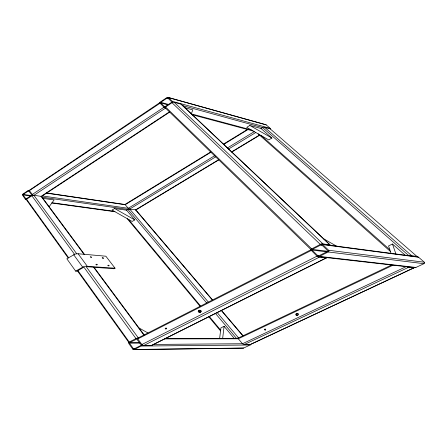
<?xml version="1.0" encoding="UTF-8"?>
<svg xmlns="http://www.w3.org/2000/svg" width="447" height="447" viewBox="0 0 447 447"><rect width="100%" height="100%" fill="white"/><g stroke="black" fill="none" stroke-linecap="round" stroke-linejoin="round"><path stroke-width="0.67" d="M413.939 267.563A1.542 0.888 0 0 1 414.045 267.759L250.549 344.447L243.168 344.257A3.135 1.81 0 0 1 242.497 343.737L238.318 338.781A2.481 1.43 0 0 1 238.19 338.602L238.301 338.021L391.6 265.015M222.673 338.334L224.081 326.31L220.941 327.847L219.639 338.34M270.379 128.965A1.436 0.827 0 0 0 270.245 128.367L266.222 124.892A0.883 0.508 0 0 0 265.876 124.713L168.111 97.407A0.849 0.492 0 0 1 168.458 97.597L172.413 101.363L172.57 102.022A2.537 1.464 0 0 1 172.095 102.648L165.552 106.995A1.956 1.129 0 0 0 165.301 107.196L165.139 107.638A0.833 0.481 0 0 0 165.245 107.811L310.944 249.51M310.877 249.772L137.883 338.105A0.693 0.402 0 0 0 137.743 338.206L137.676 338.748A2.324 1.341 0 0 0 137.788 338.932L141.945 344.609A3.045 1.76 0 0 0 142.599 345.112L143.733 345.447L151.505 345.386A0.754 0.436 0 0 0 151.991 345.291L326.561 257.813A1.296 0.749 0 0 0 326.489 257.589M191.327 113.739L192.819 109.906L185.013 107.777M49.136 206.693L54.109 199.943L42.962 198.367M199.183 310.821L199.658 310.442M198.731 310.52L198.496 310.721A2.486 1.436 0 0 0 198.39 311.894L199.15 312.419A1.24 0.715 0 0 0 200.535 312.235L200.871 311.989A2.486 1.436 0 0 0 200.977 310.81L200.222 310.291M296.607 313.772L296.847 313.626A1.263 0.732 0 0 1 297.395 313.47M28.06 190.562L22.579 194.294A2.447 1.414 0 0 0 22.356 194.808L25.256 199.144A0.805 0.464 0 0 0 25.747 199.44A0.933 0.536 0 0 0 26.557 199.206M23.143 194.423L28.642 190.858L31.737 194.903A0.883 0.508 0 0 1 31.541 195.345L26.01 198.915L22.97 194.886A0.877 0.508 0 0 1 23.149 194.423L31.212 195.574M29.413 190.221L159.802 102.642A2.531 1.464 0 0 1 160.272 102.022L166.737 97.686A1.883 1.084 0 0 1 167.2 97.457L167.709 97.362A0.816 0.469 0 0 1 168.016 97.385M160.747 102.329L167.128 98.061A0.793 0.458 0 0 1 167.256 97.994L167.821 98.027L171.844 101.977A0.983 0.57 0 0 1 171.598 102.329L165.161 106.609A0.777 0.453 0 0 1 165.032 106.682L164.496 106.665L160.512 102.681A0.983 0.564 0 0 1 160.752 102.335L168.458 104.425M68.637 257.718L26.591 199.217L32.24 195.535A2.514 1.453 0 0 1 33.117 195.328L33.916 195.328L165.524 108.085M169.413 111.862L41.096 196.356L33.313 195.177A3.04 1.754 0 0 1 32.592 194.819L29.396 190.618A0.793 0.458 0 0 0 28.915 190.333A0.939 0.542 0 0 0 28.094 190.573M41.789 196.289L169.676 112.119M114.6 208.498L112.041 210.068L132.161 221.461L134.759 219.913L126.596 210.191L114.6 208.498L134.759 219.913M249.828 125.445L246.738 127.345L268.759 139.911L271.893 138.045L261.042 128.507L249.828 125.445L271.893 138.045M125.177 204.318L210.649 151.969M223.472 144.113L247.409 129.457M46.561 193.149L125.205 204.72L210.934 152.243M223.763 144.392L247.929 129.596M214.571 155.779L128.222 208.296L42.303 195.948M227.495 147.918L254.259 131.636M126.596 210.191L128.049 209.325A2.408 1.391 0 0 1 128.904 209.067L136.05 209.844L218.801 159.892M261.042 128.507L262.585 127.568A2.486 1.436 0 0 1 263.434 127.233L269.994 128.708A0.603 0.346 0 0 1 270.239 128.825M125.205 204.72L128.401 208.47A2.878 1.659 0 0 0 129.205 208.905L129.714 209.04L215.677 156.858M228.629 148.991L255.785 132.508M212.386 300.066L135.575 209.878L218.628 159.724M231.663 151.857L259.483 135.055M231.837 152.019L259.673 135.218M138.313 337.887L86.148 266.658L114.052 268.759L115.047 268.189L105.866 256.209L78.113 253.756L76.107 253.879A6.532 3.772 0 0 0 74.839 254.198L66.843 258.791L75.672 271.128L76.929 271.217L83.896 267.144L135.977 338.58A1.078 0.62 0 0 1 136.681 338.413L137.626 338.413M75.672 271.128L83.84 266.535A6.906 3.989 0 0 1 85.126 266.211L115.047 268.189M141.191 344.872L136.782 339.083L129.485 342.693A1.023 0.592 0 0 0 129.451 343.179L133.463 348.772A0.598 0.346 0 0 0 133.787 348.978M329.959 245.258A1.123 0.648 0 0 0 330.121 245.057L322.896 243.822L321.466 243.973A4.733 2.732 0 0 0 320.426 244.341L311.179 249.163A2.47 1.425 0 0 0 310.888 249.985L317.197 256.343A5.364 3.095 0 0 0 318.029 256.885L326.439 257.997M132.815 349.107A1.492 0.86 0 0 0 133.597 349.632A0.928 0.536 0 0 0 133.927 349.638A1.067 0.615 0 0 0 134.581 349.476L141.984 345.464A2.688 1.548 0 0 0 142.017 344.805L141.878 344.525L316.996 256.17A1.626 0.939 0 0 0 318.057 256.634L414.643 267.641A1.548 0.894 0 0 0 415.911 267.446L423.957 263.691A1.9 1.095 0 0 0 424.326 262.233M26.244 198.865L25.775 198.798M132.781 349.113L128.781 343.525A2.548 1.47 0 0 1 128.803 342.402A1.771 1.023 0 0 1 129.228 342.028L136.167 338.496A4.604 2.66 0 0 1 137.654 338.077L138.05 338.021M318.8 255.84L317.867 255.729L312.028 250.057A0.922 0.531 0 0 1 312.229 249.398L320.879 244.967A0.648 0.374 0 0 1 321.868 245.045M311.168 250.499L137.788 338.932A1.777 1.028 0 0 0 137.458 338.63L137.24 338.519A0.995 0.576 0 0 0 136.681 338.413M165.898 328.679L166.48 328.389L166.094 328.025L165.144 328.394L165.787 329.093L166.491 328.428M199.088 311.85L201.021 310.866M199.653 312.347L201.094 311.62M327.606 251.398L318.84 255.818A0.648 0.374 0 0 1 317.851 255.734M318.057 256.634A1.626 0.939 0 0 0 319.421 256.388L328.21 251.974L423.957 263.691M143.85 345.453L319.141 257.254M151.505 345.386L326.036 258.036M405.2 255.215L392.455 244.012L388.555 245.917L391.036 253.337M393.03 265.177L238.318 338.781L164.77 338.887M296.283 314.18L297.635 313.537L298.317 314.017A2.084 1.201 0 0 1 298.322 314.844L297.506 315.381A1.19 0.687 0 0 1 296.361 315.308M264.993 329.657L265.641 329.35M296.327 314.822L298.238 313.917M406.105 266.669L242.497 343.737L153.69 344.43M244.213 344.559L408.435 267.379L413.967 267.954M250.236 344.508L413.71 267.976M133.927 349.638L243.045 348.168A1.056 0.609 0 0 0 243.682 348.029L250.147 345.006L141.42 346.039M265.071 329.143A0.738 0.425 0 0 0 264.462 329.646A0.738 0.425 0 0 0 265.345 329.981L265.574 329.897A1.011 0.587 0 0 0 265.568 329.277M133.916 348.978L141.185 345.33A1.028 0.592 0 0 0 141.185 344.872M134.586 349.481L243.682 348.029M133.463 348.772L134.502 348.755M129.451 343.184L139.911 343.117M129.63 342.581L139.481 342.531M165.77 338.39L238.1 338.323M265.06 329.087L265.574 329.277M417.001 256.371L410.832 255.656A4.124 2.38 0 0 0 410.05 255.857M319.432 256.394L415.917 267.451M312.028 250.057L326.707 251.851M312.218 249.392L327.752 251.303A0.939 0.542 0 0 0 327.802 250.722L321.851 245.051M320.879 244.967L321.913 245.107M417.671 256.863L321.728 244.168A1.643 0.95 0 0 0 320.303 244.414L172 102.715A2.436 1.408 0 0 1 172.939 102.335L174.123 102.285L181.057 104.196A0.849 0.492 0 0 1 181.421 104.38L330.076 244.85M322.728 244.604L418.615 257.248L424.343 262.221L328.679 250.275L322.728 244.604A1.626 0.939 0 0 0 321.857 244.185M25.758 199.429L26.323 199.507M51.841 203.022L114.974 211.727M52.053 202.737L114.287 211.336M408.435 267.379L407.72 267.15A5.079 2.933 0 0 1 407.049 266.775M42.096 197.2L127.876 209.414L206.665 302.988M22.981 194.909L30.58 195.987M28.91 190.344L29.306 190.405M46.806 192.981L125.093 204.519M28.34 190.947L28.921 191.031M159.769 102.922L163.831 107.068A0.86 0.497 0 0 0 164.2 107.269L165.133 107.515M192.45 114.801L253.097 130.977M164.496 106.665L164.82 106.738M191.54 113.94L251.214 129.898M160.585 102.866L167.843 104.827M182.789 105.676L262.585 127.568L408.837 255.695M172.413 101.363L270.228 128.373M167.128 98.061L168.156 98.346M297.613 313.526C296.428 312.866 294.69 314.671 296.361 315.308M168.463 97.597L266.222 124.892M165.362 107.928L165.256 107.889A4.99 2.883 0 0 1 164.015 107.224L32.234 194.506L32.352 194.953A2.447 1.414 0 0 1 32.123 195.479L31.832 195.736L74.532 254.304M139.028 327.953L147.94 332.97M323.712 238.838L336.53 246.129M269.994 128.708L417.051 256.517A1.229 0.71 0 0 1 416.844 256.751M264.529 127.199L411.564 255.611M261.45 135.743L389.829 249.722M258.126 133.843L390.415 251.477M181.057 104.196L329.746 244.732M174.229 102.313L322.896 243.822M311.637 248.828L165.552 106.995A1.944 1.123 0 0 1 165.234 107.163L164.513 107.308A0.788 0.453 0 0 1 164.2 107.269M212.582 299.965L135.972 210.04A0.592 0.341 0 0 0 135.575 209.883M221.544 310.481L243.073 335.747M221.343 310.581L242.861 335.848M129.714 209.04L208.358 302.122M217.242 312.637L238.575 337.887M215.515 313.498L236.424 338.323M224.081 326.31L234.172 338.329M128.501 219.388L200.625 306.072M209.364 316.577L220.656 330.149M127.227 218.667L200.094 306.34M208.827 316.845L220.555 330.959M41.644 196.591L84.438 254.315M94.026 267.25L144.174 334.892M84.008 254.276L41.096 196.356A0.799 0.464 0 0 1 41.666 196.585M93.591 267.217L143.85 335.06M78.113 253.756L87.154 266.071M33.916 195.328L76.728 253.79M73.66 254.712L82.639 267.055M77.923 270.636L129.233 342.028M26.351 199.72L68.184 257.986M77.465 270.904L128.792 342.396M392.455 244.012L395.919 253.985M102.201 257.858L102.659 257.662A1.212 0.698 0 0 1 103.475 258.159M103.492 258.154L103.045 258.383A1.235 0.715 0 0 1 102.223 257.885M107.923 265.384L108.381 265.177A1.235 0.715 0 0 1 109.208 265.686L108.772 265.915A1.235 0.715 0 0 1 107.945 265.412M97.2 264.736L96.731 264.976A1.24 0.715 0 0 1 95.893 264.468L96.351 264.233A1.24 0.715 0 0 1 97.189 264.741M297.261 315.448A1.794 1.039 0 0 1 296.719 313.828M265.367 330.015A0.911 0.525 0 0 1 265.322 329.193M198.753 310.531A1.257 0.726 0 0 1 200.245 310.263M328.651 250.286A2.302 1.33 0 0 1 328.187 251.957M26.306 199.72A0.905 0.525 0 0 1 26.613 199.233M41.811 196.311A0.76 0.441 0 0 1 41.107 196.334M159.758 103A1.011 0.587 0 0 0 159.965 103.279L29.396 190.618A0.732 0.425 0 0 1 29.368 190.21M417.8 256.88A1.576 0.911 0 0 1 418.61 257.248M166.077 328.931A1.179 0.682 0 0 1 166.116 328.154M199.91 312.503A2.09 1.207 0 0 1 199.345 310.877M137.229 338.418A1.509 0.872 0 0 1 137.648 338.351M250.694 344.369A1.693 0.978 0 0 1 250.158 345.011M236.91 338.334A4.057 2.341 0 0 1 238.407 337.96M136.179 209.772A1.933 1.117 0 0 1 136.072 210.157M165.133 107.593A2 1.157 0 0 1 164.742 107.414M91.523 257.204L90.691 256.628L90.266 256.964A1.397 0.805 0 0 0 90.847 257.304L91.512 257.254"/></g></svg>
